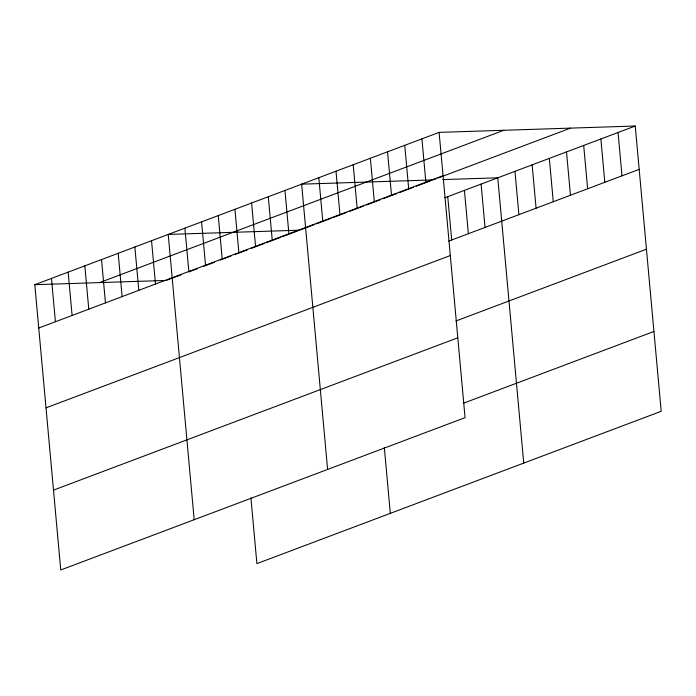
<?xml version="1.0" encoding="UTF-8"?>
<svg xmlns="http://www.w3.org/2000/svg" width="696" height="696" viewBox="0 0 696 696"><rect width="100%" height="100%" fill="white"/><g stroke="black" fill="none" stroke-linecap="round" stroke-linejoin="round"><path stroke-width="1.04" d="M439.106 132.379L465.067 417.661L60.761 569.972L34.8 284.699L439.106 132.379L635.239 126.028L661.2 411.301L256.894 563.621L250.908 497.805M99.528 282.602L503.826 130.282M38.741 328.025L443.048 175.705M167.188 280.07L170.137 278.957M172.095 278.217L180.925 274.894M188.773 271.936L197.603 268.613M203.493 266.394L214.281 262.331M220.162 260.113L230.959 256.041M234.883 254.571L247.637 249.76M251.56 248.281L264.315 243.478M266.272 242.739L280.993 237.197M282.95 236.457L297.671 230.915M299.628 230.176L314.348 224.634M316.306 223.895L331.026 218.344M332.984 217.604L346.721 212.437M349.662 211.323L363.399 206.147M366.34 205.042L380.077 199.865M383.017 198.76L396.755 193.584M399.695 192.479L413.433 187.302M416.373 186.189L430.111 181.021M436.079 178.768L433.051 179.907L301.638 184.17L327.599 469.443M438.106 178.002L570.511 128.125M444.796 197.768L635.239 126.028M448.746 241.103L639.18 169.354M46.006 407.865L450.312 255.554M456.01 320.943L646.445 249.194M53.496 490.132L457.803 337.812M463.493 403.21L653.935 331.461M442.76 179.594L497.77 177.811L523.74 463.092M298.558 230.211L168.223 234.43L194.184 519.712M34.8 284.699L166.214 280.436M618.057 132.501L621.998 175.827M600.874 138.974L604.815 182.3M583.692 145.447L587.633 188.773M566.509 151.919L570.45 195.245M549.327 158.392L553.268 201.718M532.144 164.865L536.085 208.191M514.953 171.338L518.903 214.672M481.093 184.092L485.042 227.427M464.423 190.382L468.365 233.708M447.745 196.663L451.687 239.99M421.924 138.852L425.865 182.178M404.741 145.325L408.683 188.651M387.559 151.798L391.5 195.124M370.368 158.27L374.317 201.605M384.322 447.537L390.317 513.361M353.185 164.743L357.135 208.078M336.003 171.216L339.952 214.551M318.82 177.689L322.77 221.024M284.96 190.452L288.91 233.778M268.282 196.733L272.232 240.059M251.604 203.014L255.554 246.34M234.926 209.296L238.876 252.631M218.257 215.577L222.198 258.912M201.579 221.867L205.52 265.193M184.901 228.149L188.842 271.475M151.545 240.712L155.486 284.046M134.867 246.993L138.809 290.328M118.189 253.283L122.131 296.609M101.512 259.565L105.453 302.89M84.834 265.846L88.775 309.172M68.156 272.127L72.097 315.453M51.478 278.409L55.419 321.743"/></g></svg>
